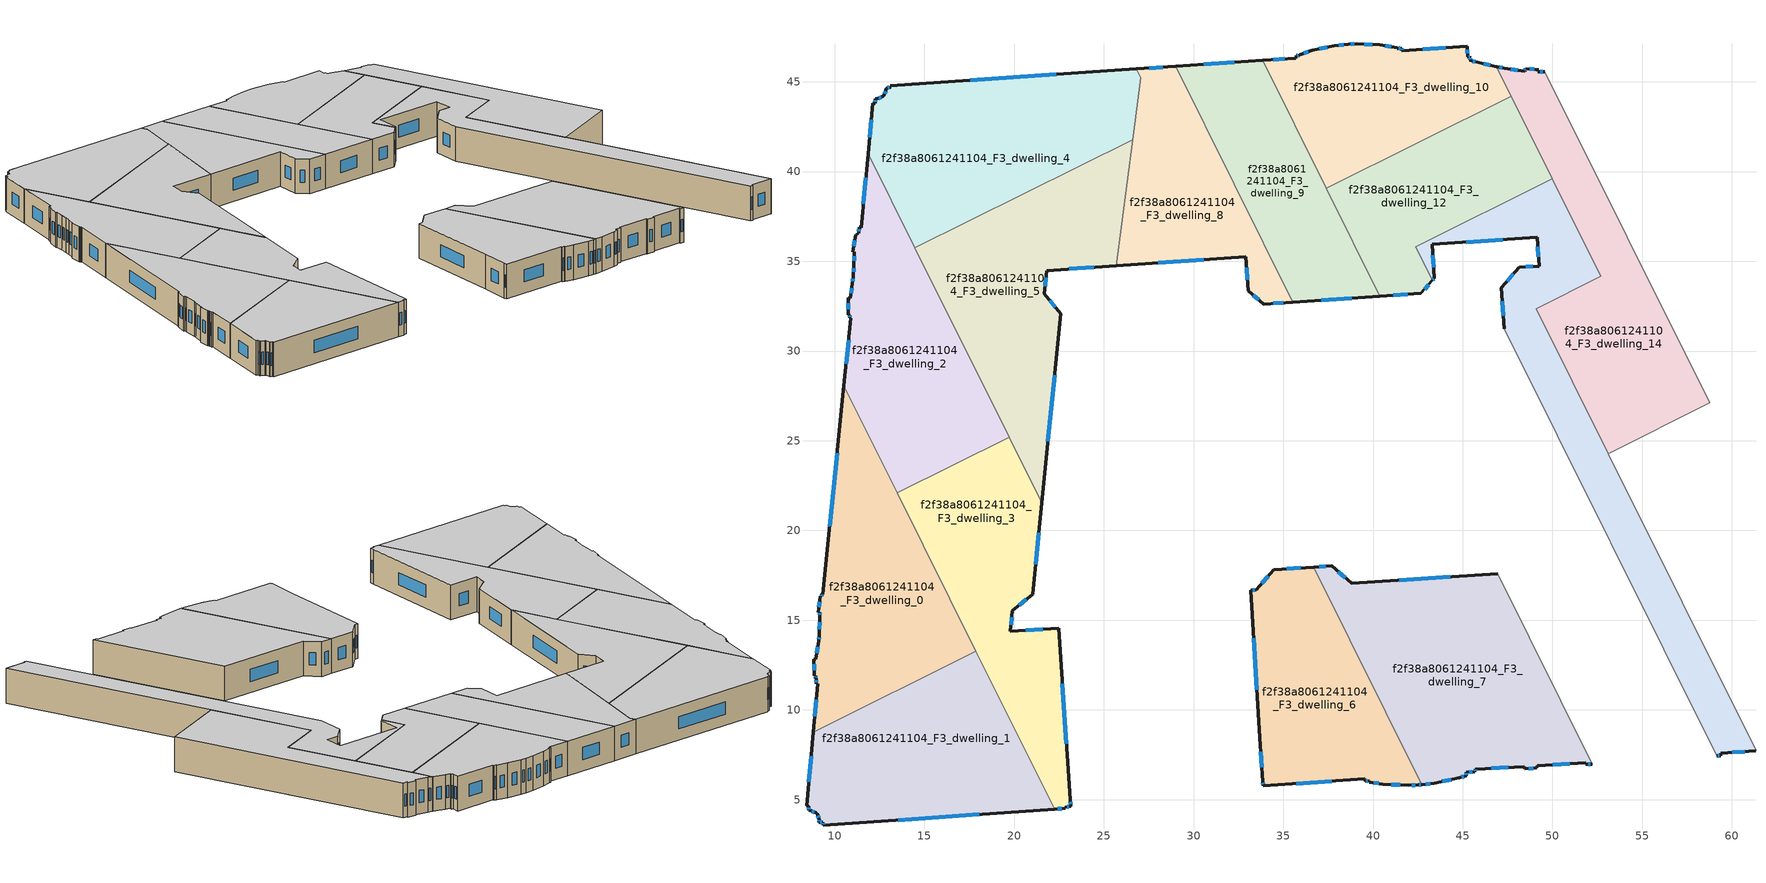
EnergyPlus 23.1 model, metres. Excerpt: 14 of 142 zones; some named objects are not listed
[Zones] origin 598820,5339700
f2f38a8061241104_F3_dwelling_0
 floor to f2f38a8061241104_F2_dwelling_0 (EU_floor_Construction): 10.52,28.06 17.87,13.27 8.81,8.76 9.05,11.45 8.96,11.45 8.98,11.76 8.93,11.76 8.94,11.9 8.87,11.91 8.84,12.83 8.95,12.83 9.11,13.85 9.14,14.13 9.18,15.26 9.17,15.43 9.08,15.44 9.2,16.33 9.27,16.32 9.29,16.46 9.34,16.45 z9
 wall outside (EU_wall_Construction): 10.52,28.06 9.34,16.45 9.29,16.46 9.27,16.32 9.2,16.33 9.08,15.44 9.17,15.43 9.18,15.26 9.14,14.13 9.11,13.85 8.95,12.83 8.84,12.83 8.87,11.91 8.94,11.9 8.93,11.76 8.98,11.76 8.96,11.45 9.05,11.45 8.81,8.76 z9:12
 wall to f2f38a8061241104_F3_dwelling_1 (EU_wall_Construction): 8.81,8.76 17.87,13.27 z9:12
 wall to f2f38a8061241104_F3_dwelling_3 (EU_wall_Construction): 17.87,13.27 13.48,22.1 z9:12
 wall to f2f38a8061241104_F3_dwelling_2 (EU_wall_Construction): 13.48,22.1 10.52,28.06 z9:12
 window (EU_Window_Construction): 8.98,11.66 8.97,11.55 / 8.94,11.86 8.93,11.81 / 8.85,12.53 8.86,12.21 / 9.06,13.52 9,13.16 / 9.13,14.04 9.12,13.94 / 9.17,14.89 9.15,14.49 / 9.18,15.38 9.18,15.31 / 9.16,16.04 9.12,15.73 / 9.28,16.42 9.28,16.37 / 10.14,24.29 9.72,20.22 / 8.97,10.57 8.88,9.63 z9.97:11.03
 ceiling to f2f38a8061241104_F4_dwelling_0 (EU_floor_Construction): 17.87,13.27 10.52,28.06 9.34,16.45 9.29,16.46 9.27,16.32 9.2,16.33 9.08,15.44 9.17,15.43 9.18,15.26 9.14,14.13 9.11,13.85 8.95,12.83 8.84,12.83 8.87,11.91 8.94,11.9 8.93,11.76 8.98,11.76 8.96,11.45 9.05,11.45 8.81,8.76 z12
f2f38a8061241104_F3_dwelling_1
 floor to f2f38a8061241104_F2_dwelling_1 (EU_floor_Construction): 17.87,13.27 22.25,4.46 9.37,3.57 9.34,3.74 9.12,3.74 9.14,3.89 9.02,4.22 8.98,4.26 8.61,4.4 8.55,4.4 8.56,4.63 8.43,4.65 8.81,8.76 z9
 wall outside (EU_wall_Construction): 8.81,8.76 8.43,4.65 8.56,4.63 8.55,4.4 8.61,4.4 8.98,4.26 9.02,4.22 9.14,3.89 9.12,3.74 9.34,3.74 9.37,3.57 22.25,4.46 z9:12
 wall to f2f38a8061241104_F3_dwelling_3 (EU_wall_Construction): 22.25,4.46 17.87,13.27 z9:12
 window (EU_Window_Construction): 9.06,4.11 9.1,4 / 8.73,4.36 8.86,4.3 / 8.56,4.56 8.55,4.47 / 8.68,7.42 8.55,5.98 / 13.55,3.86 18.07,4.17 / 9.35,3.69 9.36,3.63 / 9.2,3.74 9.27,3.74 / 9.14,3.84 9.13,3.79 z9.97:11.03
 ceiling to f2f38a8061241104_F4_dwelling_1 (EU_floor_Construction): 22.25,4.46 17.87,13.27 8.81,8.76 8.43,4.65 8.56,4.63 8.55,4.4 8.61,4.4 8.98,4.26 9.02,4.22 9.14,3.89 9.12,3.74 9.34,3.74 9.37,3.57 z12
f2f38a8061241104_F3_dwelling_10
 floor to f2f38a8061241104_F2_dwelling_10 (EU_floor_Construction): 46.88,45.85 47.7,44.19 37.39,39.07 33.84,46.2 35.69,46.33 35.72,46.46 35.9,46.48 35.92,46.52 36.61,46.75 37.84,47.01 38.61,47.1 39.1,47.12 40.36,47.06 41.35,46.89 41.34,46.85 41.6,46.88 41.6,46.74 45.24,46.99 45.27,46.39 45.44,46.36 45.4,46.2 45.84,46.08 z9
 wall outside (EU_wall_Construction): 46.88,45.85 45.84,46.08 45.4,46.2 45.44,46.36 45.27,46.39 45.24,46.99 41.6,46.74 41.6,46.88 41.34,46.85 41.35,46.89 40.36,47.06 39.1,47.12 38.61,47.1 37.84,47.01 36.61,46.75 35.92,46.52 35.9,46.48 35.72,46.46 35.69,46.33 33.84,46.2 z9:12
 wall to f2f38a8061241104_F3_dwelling_14 (EU_wall_Construction): 47.7,44.19 46.88,45.85 z9:12
 wall to f2f38a8061241104_F3_dwelling_12 (EU_wall_Construction): 37.39,39.07 47.7,44.19 z9:12
 wall to f2f38a8061241104_F3_dwelling_9 (EU_wall_Construction): 33.84,46.2 37.39,39.07 z9:12
 window (EU_Window_Construction): 35.84,46.47 35.78,46.46 / 36.38,46.67 36.14,46.59 / 37.44,46.93 37.01,46.83 / 38.36,47.07 38.09,47.04 / 38.94,47.11 38.77,47.11 / 39.95,47.08 39.51,47.1 / 41.03,46.95 40.68,47.01 / 41.52,46.87 41.43,46.86 / 41.6,46.78 41.6,46.83 / 44.06,46.91 42.78,46.82 / 45.26,46.59 45.25,46.8 / 45.38,46.37 45.32,46.38 / 45.41,46.25 45.43,46.3 / 45.7,46.12 45.55,46.16 / 46.54,45.92 46.18,46 / 35.09,46.29 34.44,46.24 z9.97:11.03
 ceiling to f2f38a8061241104_F4_dwelling_10 (EU_floor_Construction): 47.7,44.19 46.88,45.85 45.84,46.08 45.4,46.2 45.44,46.36 45.27,46.39 45.24,46.99 41.6,46.74 41.6,46.88 41.34,46.85 41.35,46.89 40.36,47.06 39.1,47.12 38.61,47.1 37.84,47.01 36.61,46.75 35.92,46.52 35.9,46.48 35.72,46.46 35.69,46.33 33.84,46.2 37.39,39.07 z12
f2f38a8061241104_F3_dwelling_12
 floor to f2f38a8061241104_F2_dwelling_12 (EU_floor_Construction): 47.7,44.19 49.99,39.59 42.38,35.8 43.3,33.93 42.67,33.21 40.38,33.05 37.39,39.07 z9
 wall outside (EU_wall_Construction): 40.38,33.05 42.67,33.21 43.3,33.93 z9:12
 wall to f2f38a8061241104_F3_dwelling_13 (EU_wall_Construction): 43.3,33.93 42.38,35.8 49.99,39.59 z9:12
 wall to f2f38a8061241104_F3_dwelling_14 (EU_wall_Construction): 49.99,39.59 47.7,44.19 z9:12
 wall to f2f38a8061241104_F3_dwelling_9 (EU_wall_Construction): 37.39,39.07 40.38,33.05 z9:12
 window (EU_Window_Construction): 42.87,33.44 43.1,33.7 / 41.12,33.11 41.93,33.16 z9.97:11.03
 ceiling to f2f38a8061241104_F4_dwelling_12 (EU_floor_Construction): 49.99,39.59 47.7,44.19 37.39,39.07 40.38,33.05 42.67,33.21 43.3,33.93 42.38,35.8 z12
f2f38a8061241104_F3_dwelling_13
 floor to f2f38a8061241104_F2_dwelling_13 (EU_floor_Construction): 52.69,34.15 49.09,32.36 61.34,7.71 59.38,7.59 59.38,7.45 59.14,7.44 47.31,31.24 47.15,33.52 48.15,34.66 49.25,34.73 49.14,36.33 43.29,35.94 43.41,34.06 43.3,33.93 42.38,35.8 49.99,39.59 z9
 wall outside (EU_wall_Construction): 59.14,7.44 59.38,7.45 59.38,7.59 61.34,7.71 / 43.3,33.93 43.41,34.06 43.29,35.94 49.14,36.33 49.25,34.73 48.15,34.66 47.15,33.52 47.31,31.24 z9:12
 wall to f2f38a8061241104_F3_dwelling_11 (EU_wall_Construction): 47.31,31.24 59.14,7.44 z9:12
 wall to f2f38a8061241104_F3_dwelling_14 (EU_wall_Construction): 53.1,24.29 49.09,32.36 52.69,34.15 49.99,39.59 z9:12
 wall to f2f38a8061241104_F3_dwelling_15 (EU_wall_Construction): 61.34,7.71 53.1,24.29 z9:12
 window (EU_Window_Construction): 60.02,7.63 60.71,7.67 / 59.22,7.44 59.3,7.45 / 47.2,32.78 47.26,31.98 / 47.83,34.29 47.48,33.89 / 48.89,34.71 48.51,34.69 / 49.18,35.81 49.22,35.25 / 45.19,36.07 47.24,36.2 / 43.37,34.67 43.33,35.33 / 43.34,33.98 43.38,34.02 z9.97:11.03
 ceiling to f2f38a8061241104_F4_dwelling_13 (EU_floor_Construction): 61.34,7.71 49.09,32.36 52.69,34.15 49.99,39.59 42.38,35.8 43.3,33.93 43.41,34.06 43.29,35.94 49.14,36.33 49.25,34.73 48.15,34.66 47.15,33.52 47.31,31.24 59.14,7.44 59.38,7.45 59.38,7.59 z12
f2f38a8061241104_F3_dwelling_14
 floor to f2f38a8061241104_F2_dwelling_14 (EU_floor_Construction): 49.58,45.58 58.77,27.1 53.1,24.29 49.09,32.36 52.69,34.15 46.88,45.85 46.91,45.84 47.32,45.76 48.44,45.59 48.5,45.74 49.23,45.68 49.18,45.56 z9
 wall outside (EU_wall_Construction): 49.58,45.58 49.18,45.56 49.23,45.68 48.5,45.74 48.44,45.59 47.32,45.76 46.91,45.84 46.88,45.85 z9:12
 wall to f2f38a8061241104_F3_dwelling_15 (EU_wall_Construction): 53.1,24.29 58.77,27.1 z9:12
 wall to f2f38a8061241104_F3_dwelling_16 (EU_wall_Construction): 58.77,27.1 49.58,45.58 z9:12
 window (EU_Window_Construction): 47.19,45.79 47.05,45.81 / 48.08,45.64 47.69,45.71 / 48.48,45.69 48.46,45.64 / 48.99,45.7 48.74,45.72 / 49.45,45.57 49.31,45.57 z9.97:11.03
 ceiling to f2f38a8061241104_F4_dwelling_14 (EU_floor_Construction): 58.77,27.1 49.58,45.58 49.18,45.56 49.23,45.68 48.5,45.74 48.44,45.59 47.32,45.76 46.91,45.84 46.88,45.85 52.69,34.15 49.09,32.36 53.1,24.29 z12
f2f38a8061241104_F3_dwelling_2
 floor to f2f38a8061241104_F2_dwelling_2 (EU_floor_Construction): 11.86,41 19.72,25.2 13.48,22.09 10.52,28.06 10.9,31.84 10.83,31.85 10.83,32.01 10.76,32.01 10.75,32.96 10.88,32.95 10.99,33.75 11.03,34.15 11.04,34.23 11.07,34.79 11.09,35.52 11,35.53 11.19,36.47 11.24,36.47 11.25,36.57 11.33,36.57 11.36,36.88 11.47,36.88 z9
 wall outside (EU_wall_Construction): 11.86,41 11.47,36.88 11.36,36.88 11.33,36.57 11.25,36.57 11.24,36.47 11.19,36.47 11,35.53 11.09,35.52 11.07,34.79 11.04,34.23 11.03,34.15 10.99,33.75 10.88,32.95 10.75,32.96 10.76,32.01 10.83,32.01 10.83,31.85 10.9,31.84 10.52,28.06 z9:12
 wall to f2f38a8061241104_F3_dwelling_3 (EU_wall_Construction): 13.48,22.09 19.72,25.2 z9:12
 wall to f2f38a8061241104_F3_dwelling_5 (EU_wall_Construction): 19.72,25.2 14.47,35.75 z9:12
 wall to f2f38a8061241104_F3_dwelling_4 (EU_wall_Construction): 14.47,35.75 11.86,41 z9:12
 window (EU_Window_Construction): 10.83,31.95 10.83,31.9 / 10.75,32.66 10.76,32.32 / 10.95,33.49 10.91,33.21 / 11.02,34.02 11,33.88 / 11.06,34.61 11.05,34.41 / 11.09,35.28 11.08,35.03 / 11.13,36.16 11.06,35.83 / 11.35,36.78 11.34,36.67 / 11.73,39.66 11.6,38.21 / 10.77,30.61 10.64,29.29 z9.97:11.03
 ceiling to f2f38a8061241104_F4_dwelling_2 (EU_floor_Construction): 19.72,25.2 11.86,41 11.47,36.88 11.36,36.88 11.33,36.57 11.25,36.57 11.24,36.47 11.19,36.47 11,35.53 11.09,35.52 11.07,34.79 11.04,34.23 11.03,34.15 10.99,33.75 10.88,32.95 10.75,32.96 10.76,32.01 10.83,32.01 10.83,31.85 10.9,31.84 10.52,28.06 13.48,22.09 z12
f2f38a8061241104_F3_dwelling_3
 floor to f2f38a8061241104_F2_dwelling_3 (EU_floor_Construction): 19.72,25.2 21.54,21.53 21.03,16.46 19.91,15.54 19.79,14.37 22.47,14.55 23.13,5.01 23.15,4.62 22.85,4.59 22.85,4.5 22.25,4.46 13.48,22.09 z9
 wall outside (EU_wall_Construction): 22.25,4.46 22.85,4.5 22.85,4.59 23.15,4.62 23.13,5.01 22.47,14.55 19.79,14.37 19.91,15.54 21.03,16.46 21.54,21.53 z9:12
 wall to f2f38a8061241104_F3_dwelling_5 (EU_wall_Construction): 21.54,21.53 19.72,25.2 z9:12
 window (EU_Window_Construction): 22.44,4.48 22.65,4.49 / 21.2,18.1 21.38,19.88 / 20.27,15.83 20.67,16.16 / 19.83,14.75 19.87,15.16 / 21.6,14.49 20.66,14.43 / 22.92,8.11 22.69,11.45 / 23.15,4.75 23.14,4.88 / 22.95,4.6 23.06,4.61 z9.97:11.03
 ceiling to f2f38a8061241104_F4_dwelling_3 (EU_floor_Construction): 23.15,4.62 23.13,5.01 22.47,14.55 19.79,14.37 19.91,15.54 21.03,16.46 21.54,21.53 19.72,25.2 13.48,22.09 22.25,4.46 22.85,4.5 22.85,4.59 z12
f2f38a8061241104_F3_dwelling_4
 floor to f2f38a8061241104_F2_dwelling_4 (EU_floor_Construction): 26.81,45.72 27.05,45.24 26.6,41.78 14.47,35.75 11.86,41 12.13,43.8 12.25,43.82 12.26,44.05 12.34,44.04 12.72,44.2 12.73,44.21 12.89,44.61 12.88,44.65 13.11,44.7 13.1,44.79 z9
 wall outside (EU_wall_Construction): 26.81,45.72 13.1,44.79 13.11,44.7 12.88,44.65 12.89,44.61 12.73,44.21 12.72,44.2 12.34,44.04 12.26,44.05 12.25,43.82 12.13,43.8 11.86,41 z9:12
 wall to f2f38a8061241104_F3_dwelling_8 (EU_wall_Construction): 26.6,41.78 27.05,45.24 26.81,45.72 z9:12
 wall to f2f38a8061241104_F3_dwelling_5 (EU_wall_Construction): 14.47,35.75 26.6,41.78 z9:12
 window (EU_Window_Construction): 12.04,42.89 11.95,41.91 / 12.26,43.97 12.25,43.89 / 12.59,44.15 12.46,44.1 / 12.83,44.48 12.78,44.34 / 13.04,44.69 12.96,44.67 / 22.36,45.42 17.55,45.1 z9.97:11.03
 ceiling to f2f38a8061241104_F4_dwelling_4 (EU_floor_Construction): 26.6,41.78 27.05,45.24 26.81,45.72 13.1,44.79 13.11,44.7 12.88,44.65 12.89,44.61 12.73,44.21 12.72,44.2 12.34,44.04 12.26,44.05 12.25,43.82 12.13,43.8 11.86,41 14.47,35.75 z12
f2f38a8061241104_F3_dwelling_5
 floor to f2f38a8061241104_F2_dwelling_5 (EU_floor_Construction): 26.6,41.78 25.69,34.75 21.81,34.49 21.68,33.2 22.6,32.08 21.54,21.53 14.47,35.75 z9
 wall outside (EU_wall_Construction): 21.54,21.53 22.6,32.08 21.68,33.2 21.81,34.49 25.69,34.75 z9:12
 wall to f2f38a8061241104_F3_dwelling_8 (EU_wall_Construction): 25.69,34.75 26.6,41.78 z9:12
 window (EU_Window_Construction): 21.72,33.62 21.77,34.07 / 22.3,32.45 21.98,32.84 / 21.89,24.96 22.26,28.65 / 23.07,34.57 24.43,34.66 z9.97:11.03
 ceiling to f2f38a8061241104_F4_dwelling_5 (EU_floor_Construction): 21.54,21.53 22.6,32.08 21.68,33.2 21.81,34.49 25.69,34.75 26.6,41.78 14.47,35.75 z12
f2f38a8061241104_F3_dwelling_6
 floor to f2f38a8061241104_F2_dwelling_6 (EU_floor_Construction): 36.68,17.96 42.71,5.84 42.52,5.82 41.98,5.79 40.56,5.86 39.8,5.98 39.78,6.04 39.56,6.04 39.54,6.15 33.88,5.76 33.85,6.01 33.7,8.46 33.19,16.67 33.5,16.69 34.47,17.81 z9
 wall outside (EU_wall_Construction): 36.68,17.96 34.47,17.81 33.5,16.69 33.19,16.67 33.7,8.46 33.85,6.01 33.88,5.76 39.54,6.15 39.56,6.04 39.78,6.04 39.8,5.98 40.56,5.86 41.98,5.79 42.52,5.82 42.71,5.84 z9:12
 wall to f2f38a8061241104_F3_dwelling_7 (EU_wall_Construction): 42.71,5.84 36.68,17.96 z9:12
 window (EU_Window_Construction): 39.63,6.04 39.71,6.04 / 35.72,5.89 37.7,6.03 / 33.86,5.93 33.87,5.84 / 33.75,7.66 33.8,6.8 / 33.35,14 33.53,11.12 / 33.4,16.68 33.29,16.67 / 34.15,17.45 33.81,17.05 / 35.96,17.91 35.19,17.86 / 42.58,5.82 42.65,5.83 / 42.16,5.8 42.34,5.81 / 41.02,5.84 41.52,5.82 / 40.04,5.94 40.31,5.9 z9.97:11.03
 ceiling to f2f38a8061241104_F4_dwelling_6 (EU_floor_Construction): 42.71,5.84 36.68,17.96 34.47,17.81 33.5,16.69 33.19,16.67 33.7,8.46 33.85,6.01 33.88,5.76 39.54,6.15 39.56,6.04 39.78,6.04 39.8,5.98 40.56,5.86 41.98,5.79 42.52,5.82 z12
f2f38a8061241104_F3_dwelling_7
 floor to f2f38a8061241104_F2_dwelling_7 (EU_floor_Construction): 46.94,17.59 52.22,6.98 51.87,6.97 51.84,7.07 49.14,6.89 49.14,6.76 48.46,6.71 48.44,6.83 45.7,6.7 45.68,6.56 45.2,6.52 45.2,6.34 44.81,6.22 43.41,5.91 42.71,5.84 36.68,17.96 37.69,18.03 38.81,17.04 z9
 wall outside (EU_wall_Construction): 42.71,5.84 43.41,5.91 44.81,6.22 45.2,6.34 45.2,6.52 45.68,6.56 45.7,6.7 48.44,6.83 48.46,6.71 49.14,6.76 49.14,6.89 51.84,7.07 51.87,6.97 52.22,6.98 / 46.94,17.59 38.81,17.04 37.69,18.03 36.68,17.96 z9:12
 wall to f2f38a8061241104_F3_dwelling_11 (EU_wall_Construction): 52.22,6.98 46.94,17.59 z9:12
 window (EU_Window_Construction): 42.94,5.86 43.18,5.89 / 37.37,18 37.01,17.98 / 38.45,17.36 38.06,17.71 / 44.3,17.42 41.45,17.22 / 51.98,6.97 52.1,6.98 / 50.02,6.95 50.97,7.01 / 48.68,6.73 48.92,6.75 / 46.59,6.74 47.55,6.79 / 45.69,6.61 45.7,6.65 / 45.35,6.53 45.52,6.55 / 45.2,6.4 45.2,6.46 / 44.93,6.26 45.07,6.3 / 43.86,6.01 44.35,6.12 z9.97:11.03
 ceiling to f2f38a8061241104_F4_dwelling_7 (EU_floor_Construction): 52.22,6.98 46.94,17.59 38.81,17.04 37.69,18.03 36.68,17.96 42.71,5.84 43.41,5.91 44.81,6.22 45.2,6.34 45.2,6.52 45.68,6.56 45.7,6.7 48.44,6.83 48.46,6.71 49.14,6.76 49.14,6.89 51.84,7.07 51.87,6.97 z12
f2f38a8061241104_F3_dwelling_8
 floor to f2f38a8061241104_F2_dwelling_8 (EU_floor_Construction): 29,45.87 35.54,32.73 33.9,32.62 33.05,33.36 32.91,35.24 25.69,34.75 27.05,45.24 26.81,45.72 z9
 wall outside (EU_wall_Construction): 29,45.87 26.81,45.72 / 25.69,34.75 32.91,35.24 33.05,33.36 33.9,32.62 35.54,32.73 z9:12
 wall to f2f38a8061241104_F3_dwelling_9 (EU_wall_Construction): 35.54,32.73 29,45.87 z9:12
 window (EU_Window_Construction): 28.29,45.82 27.52,45.77 / 34.43,32.65 35,32.69 / 33.32,33.12 33.62,32.86 / 32.96,34.63 33,33.97 / 28.03,34.91 30.57,35.08 z9.97:11.03
 ceiling to f2f38a8061241104_F4_dwelling_8 (EU_floor_Construction): 35.54,32.73 29,45.87 26.81,45.72 27.05,45.24 25.69,34.75 32.91,35.24 33.05,33.36 33.9,32.62 z12
f2f38a8061241104_F3_dwelling_9
 floor to f2f38a8061241104_F2_dwelling_9 (EU_floor_Construction): 33.84,46.2 40.38,33.05 35.54,32.73 29,45.87 z9
 wall outside (EU_wall_Construction): 35.54,32.73 40.38,33.05 / 33.84,46.2 29,45.87 z9:12
 window (EU_Window_Construction): 37.11,32.83 38.81,32.95 / 32.27,46.09 30.57,45.98 z9.97:11.03
 ceiling to f2f38a8061241104_F4_dwelling_9 (EU_floor_Construction): 40.38,33.05 33.84,46.2 29,45.87 35.54,32.73 z12
[Building]
EU S2 Campaign: North Axis=0; Terrain=City; Solar Distribution=FullExterior
[Site:Location]
Vienna: Latitude=48; Longitude=16.5; Time Zone=1; Elevation=183
[SizingPeriod:WeatherFileDays]
AnnualSizingPeriod: Begin Month=1; Begin Day of Month=1; End Month=12; End Day of Month=31; Day of Week for Start Day=Monday; Use Weather File Daylight Saving Period=No; Use Weather File Rain and Snow Indicators=No
[MATERIAL]
EU_InternalMass_Material: Roughness=MediumRough; Thickness=0.1; Conductivity=1; Density=1800; Specific Heat=900; Thermal Absorptance=0.9; Solar Absorptance=0.7; Visible Absorptance=0.7
[MATERIAL:NOMASS] Roughness=MediumRough; Thermal Absorptance=0.9; Solar Absorptance=0.7; Visible Absorptance=0.7
Name | Thermal Resistance
EU_wall_NoMass | 0.564444
EU_floor_NoMass | 1.12889
[WINDOWMATERIAL:SIMPLEGLAZINGSYSTEM]
EU_Window_SimpleGlazing: UFactor=2.0374; Solar Heat Gain Coefficient=0.65; Visible Transmittance=0.65
[CONSTRUCTION]
EU_wall_Construction: EU_wall_NoMass
EU_floor_Construction: EU_floor_NoMass
EU_Window_Construction: EU_Window_SimpleGlazing
EU_InternalMass_Construction: EU_InternalMass_Material
[ZONE] Type=1; Multiplier=1; Ceiling Height=autocalculate; Floor Area=autocalculate; Part of Total Floor Area=Yes
Name | Volume
f2f38a8061241104_F3_dwelling_0 | 256.46
f2f38a8061241104_F3_dwelling_1 | 256.455
f2f38a8061241104_F3_dwelling_10 | 196.417
f2f38a8061241104_F3_dwelling_12 | 196.399
f2f38a8061241104_F3_dwelling_13 | 260.265
f2f38a8061241104_F3_dwelling_14 | 256.134
f2f38a8061241104_F3_dwelling_2 | 256.425
f2f38a8061241104_F3_dwelling_3 | 256.439
f2f38a8061241104_F3_dwelling_4 | 287.402
f2f38a8061241104_F3_dwelling_5 | 287.377
f2f38a8061241104_F3_dwelling_6 | 219.726
f2f38a8061241104_F3_dwelling_7 | 325.854
f2f38a8061241104_F3_dwelling_8 | 185.098
f2f38a8061241104_F3_dwelling_9 | 197.536
[INTERNALMASS] Construction=EU_InternalMass_Construction
Name | Zone or ZoneList | Surface Area
f2f38a8061241104_F3_dwelling_0_EU_InternalMass | f2f38a8061241104_F3_dwelling_0 | 85.4842
f2f38a8061241104_F3_dwelling_1_EU_InternalMass | f2f38a8061241104_F3_dwelling_1 | 85.487
f2f38a8061241104_F3_dwelling_2_EU_InternalMass | f2f38a8061241104_F3_dwelling_2 | 85.4736
f2f38a8061241104_F3_dwelling_3_EU_InternalMass | f2f38a8061241104_F3_dwelling_3 | 85.4795
f2f38a8061241104_F3_dwelling_4_EU_InternalMass | f2f38a8061241104_F3_dwelling_4 | 95.8028
f2f38a8061241104_F3_dwelling_5_EU_InternalMass | f2f38a8061241104_F3_dwelling_5 | 95.7906
f2f38a8061241104_F3_dwelling_6_EU_InternalMass | f2f38a8061241104_F3_dwelling_6 | 73.2416
f2f38a8061241104_F3_dwelling_7_EU_InternalMass | f2f38a8061241104_F3_dwelling_7 | 108.622
f2f38a8061241104_F3_dwelling_8_EU_InternalMass | f2f38a8061241104_F3_dwelling_8 | 61.705
f2f38a8061241104_F3_dwelling_9_EU_InternalMass | f2f38a8061241104_F3_dwelling_9 | 65.8408
f2f38a8061241104_F3_dwelling_10_EU_InternalMass | f2f38a8061241104_F3_dwelling_10 | 65.4724
f2f38a8061241104_F3_dwelling_12_EU_InternalMass | f2f38a8061241104_F3_dwelling_12 | 65.4661
f2f38a8061241104_F3_dwelling_13_EU_InternalMass | f2f38a8061241104_F3_dwelling_13 | 86.7648
f2f38a8061241104_F3_dwelling_14_EU_InternalMass | f2f38a8061241104_F3_dwelling_14 | 85.3781
[OTHEREQUIPMENT] Fuel Type=Electricity; Design Level Calculation Method=Watts/Area; Power per Zone Floor Area=1; Fraction Latent=0; Fraction Radiant=0; Fraction Lost=0; Carbon Dioxide Generation Rate=0; EndUse Subcategory=EU_Step8_InternalGains
Name | Zone or ZoneList or Space or SpaceList | Schedule
EU_Step8_InternalGain_f2f38a8061241104_F3_dwelling_0_f000 | f2f38a8061241104_F3_dwelling_0 | EU_Step8_GainSchedule_f2f38a8061241104_F3_dwelling_0_f000
EU_Step8_InternalGain_f2f38a8061241104_F3_dwelling_1_f000 | f2f38a8061241104_F3_dwelling_1 | EU_Step8_GainSchedule_f2f38a8061241104_F3_dwelling_1_f000
EU_Step8_InternalGain_f2f38a8061241104_F3_dwelling_2_f000 | f2f38a8061241104_F3_dwelling_2 | EU_Step8_GainSchedule_f2f38a8061241104_F3_dwelling_2_f000
EU_Step8_InternalGain_f2f38a8061241104_F3_dwelling_3_f000 | f2f38a8061241104_F3_dwelling_3 | EU_Step8_GainSchedule_f2f38a8061241104_F3_dwelling_3_f000
EU_Step8_InternalGain_f2f38a8061241104_F3_dwelling_4_f000 | f2f38a8061241104_F3_dwelling_4 | EU_Step8_GainSchedule_f2f38a8061241104_F3_dwelling_4_f000
EU_Step8_InternalGain_f2f38a8061241104_F3_dwelling_5_f000 | f2f38a8061241104_F3_dwelling_5 | EU_Step8_GainSchedule_f2f38a8061241104_F3_dwelling_5_f000
EU_Step8_InternalGain_f2f38a8061241104_F3_dwelling_6_f000 | f2f38a8061241104_F3_dwelling_6 | EU_Step8_GainSchedule_f2f38a8061241104_F3_dwelling_6_f000
EU_Step8_InternalGain_f2f38a8061241104_F3_dwelling_7_f000 | f2f38a8061241104_F3_dwelling_7 | EU_Step8_GainSchedule_f2f38a8061241104_F3_dwelling_7_f000
EU_Step8_InternalGain_f2f38a8061241104_F3_dwelling_8_f000 | f2f38a8061241104_F3_dwelling_8 | EU_Step8_GainSchedule_f2f38a8061241104_F3_dwelling_8_f000
EU_Step8_InternalGain_f2f38a8061241104_F3_dwelling_9_f000 | f2f38a8061241104_F3_dwelling_9 | EU_Step8_GainSchedule_f2f38a8061241104_F3_dwelling_9_f000
EU_Step8_InternalGain_f2f38a8061241104_F3_dwelling_10_f000 | f2f38a8061241104_F3_dwelling_10 | EU_Step8_GainSchedule_f2f38a8061241104_F3_dwelling_10_f000
EU_Step8_InternalGain_f2f38a8061241104_F3_dwelling_12_f000 | f2f38a8061241104_F3_dwelling_12 | EU_Step8_GainSchedule_f2f38a8061241104_F3_dwelling_12_f000
EU_Step8_InternalGain_f2f38a8061241104_F3_dwelling_13_f000 | f2f38a8061241104_F3_dwelling_13 | EU_Step8_GainSchedule_f2f38a8061241104_F3_dwelling_13_f000
EU_Step8_InternalGain_f2f38a8061241104_F3_dwelling_14_f000 | f2f38a8061241104_F3_dwelling_14 | EU_Step8_GainSchedule_f2f38a8061241104_F3_dwelling_14_f000
[ZONEVENTILATION:DESIGNFLOWRATE] Schedule=EU_AlwaysOn; Design Flow Rate Calculation Method=AirChanges/Hour; Air Changes per Hour=0.531496; Ventilation Type=Natural; Fan Pressure Rise=0; Fan Total Efficiency=1; Constant Term Coefficient=1; Temperature Term Coefficient=0; Velocity Term Coefficient=0; Velocity Squared Term Coefficient=0; Minimum Indoor Temperature=-100; Maximum Indoor Temperature=100; Delta Temperature=-100; Minimum Outdoor Temperature=-100; Maximum Outdoor Temperature=100; Maximum Wind Speed=40
Name | Zone or ZoneList or Space or SpaceList
EU_ConstantAir_f2f38a8061241104_F3_dwelling_0 | f2f38a8061241104_F3_dwelling_0
EU_ConstantAir_f2f38a8061241104_F3_dwelling_1 | f2f38a8061241104_F3_dwelling_1
EU_ConstantAir_f2f38a8061241104_F3_dwelling_2 | f2f38a8061241104_F3_dwelling_2
EU_ConstantAir_f2f38a8061241104_F3_dwelling_3 | f2f38a8061241104_F3_dwelling_3
EU_ConstantAir_f2f38a8061241104_F3_dwelling_4 | f2f38a8061241104_F3_dwelling_4
EU_ConstantAir_f2f38a8061241104_F3_dwelling_5 | f2f38a8061241104_F3_dwelling_5
EU_ConstantAir_f2f38a8061241104_F3_dwelling_6 | f2f38a8061241104_F3_dwelling_6
EU_ConstantAir_f2f38a8061241104_F3_dwelling_7 | f2f38a8061241104_F3_dwelling_7
EU_ConstantAir_f2f38a8061241104_F3_dwelling_8 | f2f38a8061241104_F3_dwelling_8
EU_ConstantAir_f2f38a8061241104_F3_dwelling_9 | f2f38a8061241104_F3_dwelling_9
EU_ConstantAir_f2f38a8061241104_F3_dwelling_10 | f2f38a8061241104_F3_dwelling_10
EU_ConstantAir_f2f38a8061241104_F3_dwelling_12 | f2f38a8061241104_F3_dwelling_12
EU_ConstantAir_f2f38a8061241104_F3_dwelling_13 | f2f38a8061241104_F3_dwelling_13
EU_ConstantAir_f2f38a8061241104_F3_dwelling_14 | f2f38a8061241104_F3_dwelling_14
[HVACTEMPLATE:ZONE:IDEALLOADSAIRSYSTEM] System Availability Schedule=EU_AlwaysOn; Maximum Heating Supply Air Temperature=50; Minimum Cooling Supply Air Temperature=13; Maximum Heating Supply Air Humidity Ratio=0.0156; Minimum Cooling Supply Air Humidity Ratio=0.0077; Heating Limit=NoLimit; Cooling Limit=NoLimit; Heating Availability Schedule=EU_AlwaysOn; Cooling Availability Schedule=EU_CoolingOff; Dehumidification Control Type=ConstantSensibleHeatRatio; Cooling Sensible Heat Ratio=0.7; Dehumidification Setpoint=60; Humidification Control Type=None; Humidification Setpoint=30; Outdoor Air Method=None; Outdoor Air Flow Rate per Person=0.00944; Outdoor Air Flow Rate per Zone Floor Area=0; Outdoor Air Flow Rate per Zone=0; Demand Controlled Ventilation Type=None; Outdoor Air Economizer Type=NoEconomizer; Heat Recovery Type=None; Sensible Heat Recovery Effectiveness=0.7; Latent Heat Recovery Effectiveness=0.65
Name | Template Thermostat
f2f38a8061241104_F3_dwelling_0 | EU_HeatOnly_f2f38a8061241104_F3_dwelling_0
f2f38a8061241104_F3_dwelling_1 | EU_HeatOnly_f2f38a8061241104_F3_dwelling_1
f2f38a8061241104_F3_dwelling_2 | EU_HeatOnly_f2f38a8061241104_F3_dwelling_2
f2f38a8061241104_F3_dwelling_3 | EU_HeatOnly_f2f38a8061241104_F3_dwelling_3
f2f38a8061241104_F3_dwelling_4 | EU_HeatOnly_f2f38a8061241104_F3_dwelling_4
f2f38a8061241104_F3_dwelling_5 | EU_HeatOnly_f2f38a8061241104_F3_dwelling_5
f2f38a8061241104_F3_dwelling_6 | EU_HeatOnly_f2f38a8061241104_F3_dwelling_6
f2f38a8061241104_F3_dwelling_7 | EU_HeatOnly_f2f38a8061241104_F3_dwelling_7
f2f38a8061241104_F3_dwelling_8 | EU_HeatOnly_f2f38a8061241104_F3_dwelling_8
f2f38a8061241104_F3_dwelling_9 | EU_HeatOnly_f2f38a8061241104_F3_dwelling_9
f2f38a8061241104_F3_dwelling_10 | EU_HeatOnly_f2f38a8061241104_F3_dwelling_10
f2f38a8061241104_F3_dwelling_12 | EU_HeatOnly_f2f38a8061241104_F3_dwelling_12
f2f38a8061241104_F3_dwelling_13 | EU_HeatOnly_f2f38a8061241104_F3_dwelling_13
f2f38a8061241104_F3_dwelling_14 | EU_HeatOnly_f2f38a8061241104_F3_dwelling_14
[SIZING:ZONE] Zone Cooling Design Supply Air Temperature Input Method=SupplyAirTemperature; Zone Cooling Design Supply Air Temperature=13; Zone Heating Design Supply Air Temperature Input Method=SupplyAirTemperature; Zone Heating Design Supply Air Temperature=50; Zone Cooling Design Supply Air Humidity Ratio=0.008; Zone Heating Design Supply Air Humidity Ratio=0.008; Cooling Design Air Flow Method=DesignDay; Cooling Design Air Flow Rate=0; Cooling Minimum Air Flow per Zone Floor Area=0.000762; Cooling Minimum Air Flow=0; Cooling Minimum Air Flow Fraction=0.2; Heating Design Air Flow Method=DesignDay; Heating Design Air Flow Rate=0; Heating Maximum Air Flow per Zone Floor Area=0.002032; Heating Maximum Air Flow=0.141576; Heating Maximum Air Flow Fraction=0.3; Account for Dedicated Outdoor Air System=No; Dedicated Outdoor Air System Control Strategy=NeutralSupplyAir; Dedicated Outdoor Air Low Setpoint Temperature for Design=autosize; Dedicated Outdoor Air High Setpoint Temperature for Design=autosize; Zone Load Sizing Method=Sensible Load Only No Latent Load; Zone Latent Cooling Design Supply Air Humidity Ratio Input Method=HumidityRatioDifference; Zone Cooling Design Supply Air Humidity Ratio Difference=0.005; Zone Latent Heating Design Supply Air Humidity Ratio Input Method=HumidityRatioDifference; Zone Humidification Design Supply Air Humidity Ratio Difference=0.005
f2f38a8061241104_F3_dwelling_0; f2f38a8061241104_F3_dwelling_1; f2f38a8061241104_F3_dwelling_2; f2f38a8061241104_F3_dwelling_3; f2f38a8061241104_F3_dwelling_4; f2f38a8061241104_F3_dwelling_5; f2f38a8061241104_F3_dwelling_6; f2f38a8061241104_F3_dwelling_7; f2f38a8061241104_F3_dwelling_8; f2f38a8061241104_F3_dwelling_9; f2f38a8061241104_F3_dwelling_10; f2f38a8061241104_F3_dwelling_12; f2f38a8061241104_F3_dwelling_13; f2f38a8061241104_F3_dwelling_14
[SCHEDULE:CONSTANT]
Name | Hourly Value
EU_AlwaysOn | 1
EU_CoolingOff | 0
[SCHEDULE:FILE] Column Number=1; Rows to Skip at Top=0; Number of Hours of Data=8760; Column Separator=Comma; Interpolate to Timestep=No; Minutes per Item=60; Adjust Schedule for Daylight Savings=Yes
Name | File
EU_Step8_GainSchedule_f2f38a8061241104_F3_dwelling_0_f000 | ../../schedules/f2f38a8061241104/f2f38a8061241104_F3_dwelling_0_f000_gain.csv
EU_Step8_GainSchedule_f2f38a8061241104_F3_dwelling_1_f000 | ../../schedules/f2f38a8061241104/f2f38a8061241104_F3_dwelling_1_f000_gain.csv
EU_Step8_GainSchedule_f2f38a8061241104_F3_dwelling_2_f000 | ../../schedules/f2f38a8061241104/f2f38a8061241104_F3_dwelling_2_f000_gain.csv
EU_Step8_GainSchedule_f2f38a8061241104_F3_dwelling_3_f000 | ../../schedules/f2f38a8061241104/f2f38a8061241104_F3_dwelling_3_f000_gain.csv
EU_Step8_GainSchedule_f2f38a8061241104_F3_dwelling_4_f000 | ../../schedules/f2f38a8061241104/f2f38a8061241104_F3_dwelling_4_f000_gain.csv
EU_Step8_GainSchedule_f2f38a8061241104_F3_dwelling_5_f000 | ../../schedules/f2f38a8061241104/f2f38a8061241104_F3_dwelling_5_f000_gain.csv
EU_Step8_GainSchedule_f2f38a8061241104_F3_dwelling_6_f000 | ../../schedules/f2f38a8061241104/f2f38a8061241104_F3_dwelling_6_f000_gain.csv
EU_Step8_GainSchedule_f2f38a8061241104_F3_dwelling_7_f000 | ../../schedules/f2f38a8061241104/f2f38a8061241104_F3_dwelling_7_f000_gain.csv
EU_Step8_GainSchedule_f2f38a8061241104_F3_dwelling_8_f000 | ../../schedules/f2f38a8061241104/f2f38a8061241104_F3_dwelling_8_f000_gain.csv
EU_Step8_GainSchedule_f2f38a8061241104_F3_dwelling_9_f000 | ../../schedules/f2f38a8061241104/f2f38a8061241104_F3_dwelling_9_f000_gain.csv
EU_Step8_GainSchedule_f2f38a8061241104_F3_dwelling_10_f000 | ../../schedules/f2f38a8061241104/f2f38a8061241104_F3_dwelling_10_f000_gain.csv
EU_Step8_GainSchedule_f2f38a8061241104_F3_dwelling_12_f000 | ../../schedules/f2f38a8061241104/f2f38a8061241104_F3_dwelling_12_f000_gain.csv
EU_Step8_GainSchedule_f2f38a8061241104_F3_dwelling_13_f000 | ../../schedules/f2f38a8061241104/f2f38a8061241104_F3_dwelling_13_f000_gain.csv
EU_Step8_GainSchedule_f2f38a8061241104_F3_dwelling_14_f000 | ../../schedules/f2f38a8061241104/f2f38a8061241104_F3_dwelling_14_f000_gain.csv
